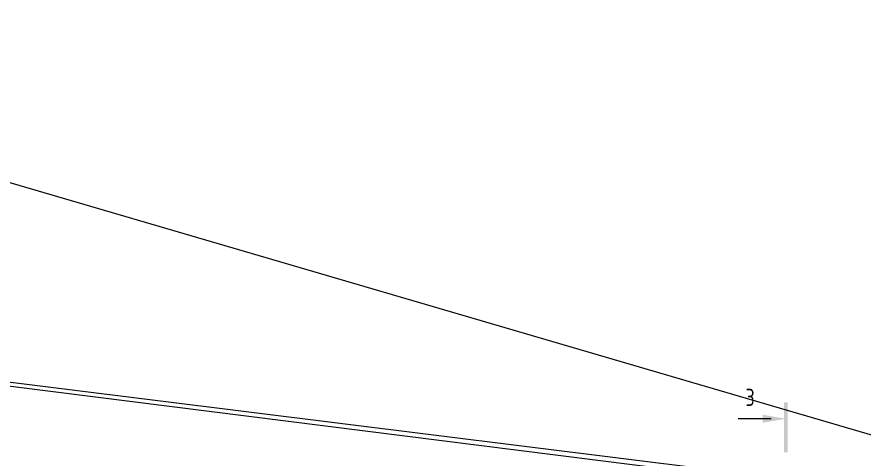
# Model space of a CAD drawing. Header units: millimetres. Extents: x -515342 to 330399, y -224905 to 507333.
# Drawn here: x -376168 to -359001, y 392252 to 401218 of the extents above; entities that cross this region are included whole.
import ezdxf

# ---------------------------------------------------------------- set-up
doc = ezdxf.new("R2010")
doc.units = ezdxf.units.MM
doc.layers.add('Разрезы', color=7, linetype='Continuous', lineweight=0)
doc.layers.add('экспертиза ДУ', color=1, linetype='Continuous', lineweight=0)
doc.styles.add('GOST Common_3', font='', dxfattribs={"width": 0.8, "height": 350})
doc.styles.get('GOST Common_3').set_extended_font_data('GOST Common')

# ---------------------------------------------------------------- blocks, each defined once
blk = doc.blocks.new('Разрез - Номер вида спереди_3_5 мм-64067-О_АР_П_4__10_050_План 4 этажа')
at = {"layer": 'Разрезы'}
for points in [[(9.8, 0.4), (9.8, -0.39), (-0.33, -0.39), (-0.33, 0.4)], [(2.18, -4.67), (3, 0), (3.82, -4.67)]]:
    blk.add_hatch(color=256, dxfattribs=at).paths.add_polyline_path(points)
at = {"layer": 'Разрезы', "lineweight": 20}
blk.add_line((3, -3), (3, -9.66), dxfattribs=at)

msp = doc.modelspace()

# ---------------------------------------------------------------- linework, layer by layer
at = {"layer": 'экспертиза ДУ', "elevation": 0}
msp.add_lwpolyline([(-321728.2439, 381863.5205), (-442199.1953, 417165.5455), (-442199.1953, 417165.5455)], dxfattribs=at)
at = {"layer": 'экспертиза ДУ'}
msp.add_lwpolyline([(-295273.0567, 383505.3273), (-433576.4427, 400949.3698), (-294399.231, 383607.395)], dxfattribs=at)

# ---------------------------------------------------------------- block references
at = {"layer": 'Разрезы', "xscale": 99.99999999999993, "yscale": 99.99999999999993, "zscale": 99.99999999999993, "rotation": 269.9999999999996}
msp.add_blockref('Разрез - Номер вида спереди_3_5 мм-64067-О_АР_П_4__10_050_План 4 этажа', (-360585.3205, 393369.8618), dxfattribs=at)

# ---------------------------------------------------------------- texts
at = {"layer": 'Разрезы', "insert": (-361403.5201, 393677.967), "char_height": 350, "width": 237.2995, "attachment_point": 1, "style": 'GOST Common_3'}
msp.add_mtext('\\fGOST Common|b0|i0|c204|p34|;\\W.8;3', dxfattribs=at)

doc.saveas('drawing.dxf')
